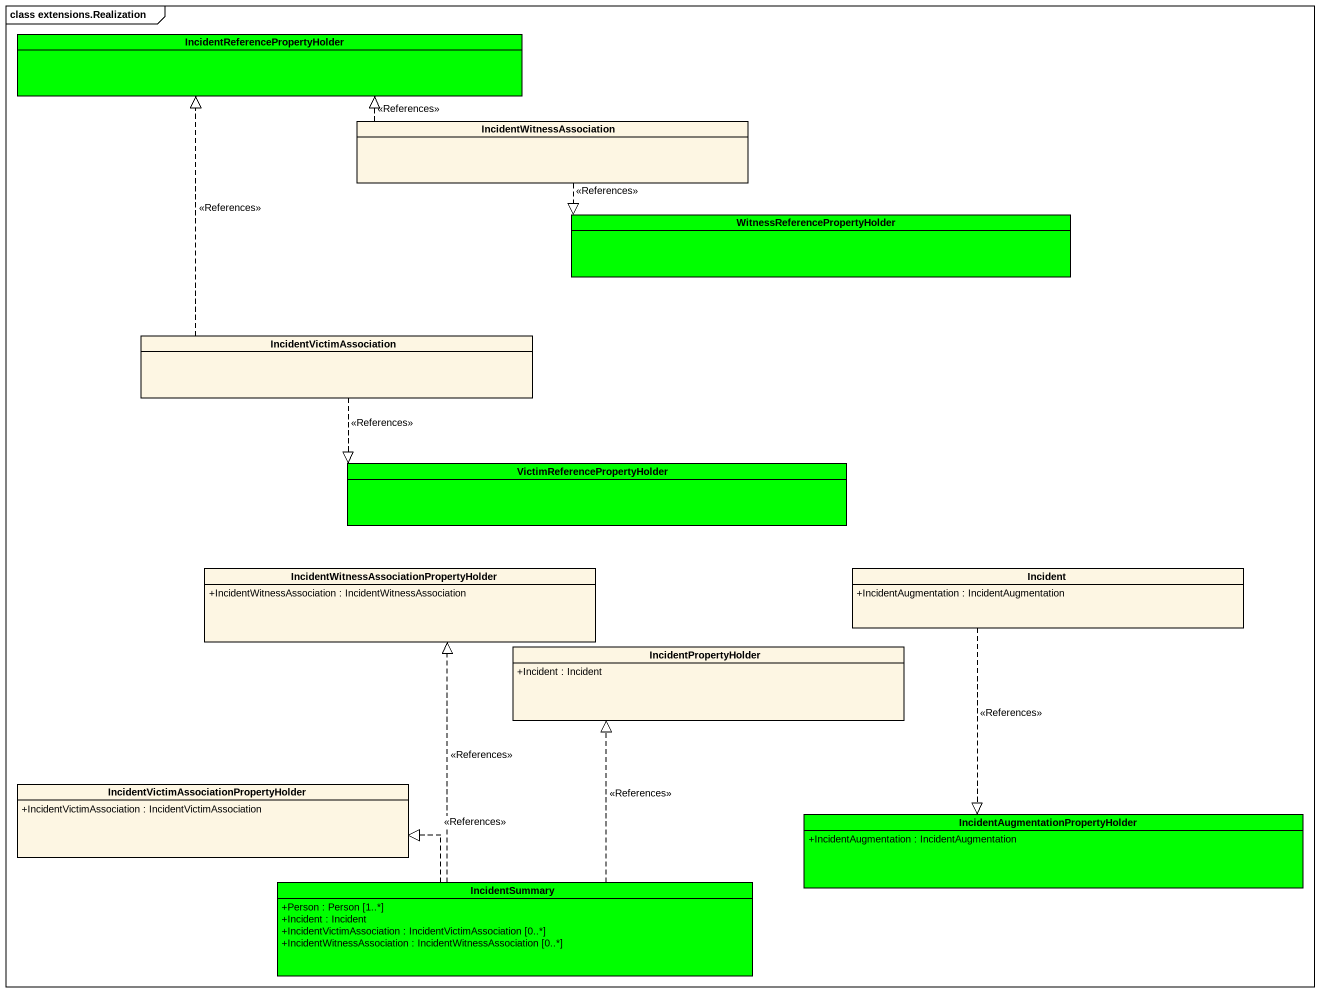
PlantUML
@startuml
mainframe class extensions.Realization
hide circle
hide empty members
skinparam classAttributeIconSize 0
class "IncidentReferencePropertyHolder" as IncidentReferencePropertyHol #00FF00
class IncidentWitnessAssociation
class "WitnessReferencePropertyHolder" as WitnessReferencePropertyHold #00FF00
class IncidentVictimAssociation
class "VictimReferencePropertyHolder" as VictimReferencePropertyHolde #00FF00
class "IncidentWitnessAssociationPropertyHolder" as IncidentWitnessAssociationPr {
  +IncidentWitnessAssociation : IncidentWitnessAssociation
}
class Incident {
  +IncidentAugmentation : IncidentAugmentation
}
class IncidentPropertyHolder {
  +Incident : Incident
}
class "IncidentVictimAssociationPropertyHolder" as IncidentVictimAssociationPro {
  +IncidentVictimAssociation : IncidentVictimAssociation
}
class "IncidentAugmentationPropertyHolder" as IncidentAugmentationProperty #00FF00 {
  +IncidentAugmentation : IncidentAugmentation
}
class IncidentSummary #00FF00 {
  +Person : Person [1..*]
  +Incident : Incident
  +IncidentVictimAssociation : IncidentVictimAssociation [0..*]
  +IncidentWitnessAssociation : IncidentWitnessAssociation [0..*]
}
IncidentWitnessAssociation .left.|> IncidentReferencePropertyHol : <<References>>
IncidentWitnessAssociation .right.|> WitnessReferencePropertyHold : <<References>>
IncidentVictimAssociation .up.|> IncidentReferencePropertyHol : <<References>>
IncidentVictimAssociation .right.|> VictimReferencePropertyHolde : <<References>>
Incident ..|> IncidentAugmentationProperty : <<References>>
IncidentSummary .up.|> IncidentWitnessAssociationPr : <<References>>
IncidentSummary .up.|> IncidentPropertyHolder : <<References>>
IncidentSummary .left.|> IncidentVictimAssociationPro : <<References>>
@enduml
